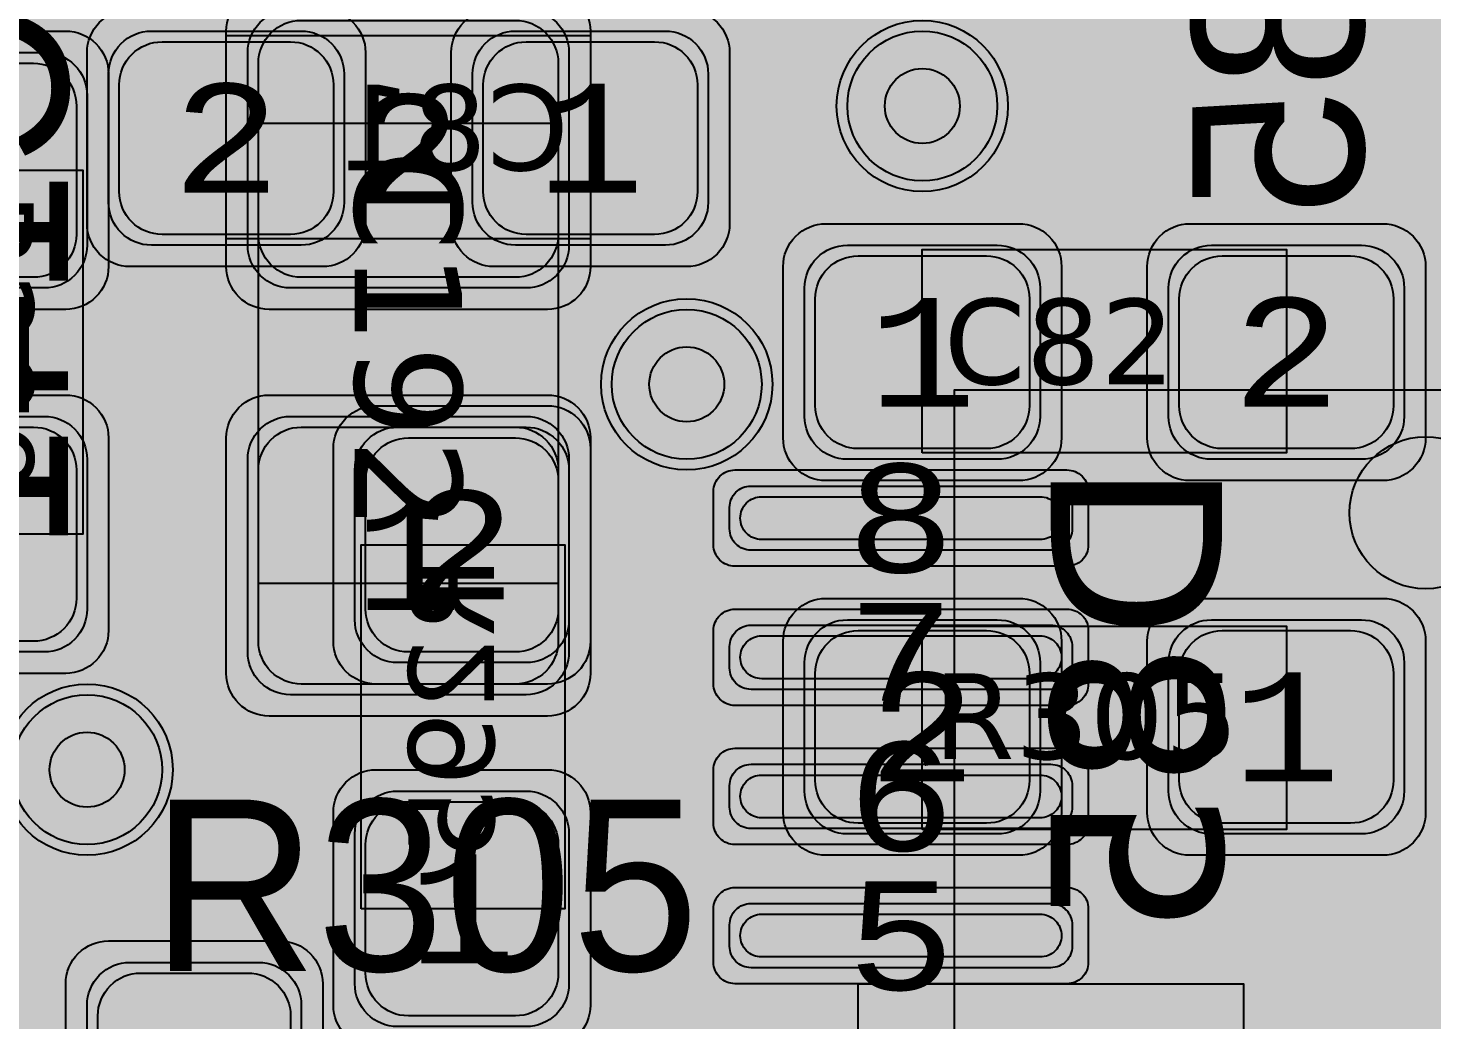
# Model space of a CAD drawing. Extents: x -28 to 199, y -61 to 255.
# Drawn here: x 120.72 to 127.28, y 161.13 to 165.76 of the extents above; entities that cross this region are included whole.
import ezdxf
from ezdxf.enums import TextEntityAlignment as Align

# ---------------------------------------------------------------- set-up
doc = ezdxf.new("R2010")
doc.units = 0
doc.header["$MEASUREMENT"] = 0
for name, color, linetype in [('ASSEMBLY_OUTLINES_BTM', 191, 'CONTINUOUS'), ('ASSEMBLY_OUTLINES_TOP', 102, 'CONTINUOUS'), ('ASSEMBLY_PART_NUMBERS_BTM', 191, 'CONTINUOUS'), ('ASSEMBLY_PART_NUMBERS_TOP', 102, 'CONTINUOUS'), ('ASSEMBLY_REF_DES_BTM', 191, 'CONTINUOUS'), ('ASSEMBLY_REF_DES_TOP', 102, 'CONTINUOUS'), ('DRILL_DRAWING', 21, 'CONTINUOUS'), ('GENERATED_SILKSCREEN_BTM', 255, 'CONTINUOUS'), ('GENERATED_SILKSCREEN_TOP', 140, 'CONTINUOUS'), ('PART_PADS_SMD_BTM', 10, 'CONTINUOUS'), ('PART_PADS_SMD_TOP', 150, 'CONTINUOUS'), ('PIN_NUMBERS_BTM', 8, 'CONTINUOUS'), ('PIN_NUMBERS_TOP', 8, 'CONTINUOUS'), ('PLACEMENT_OUTLINES_BTM', 222, 'CONTINUOUS'), ('PLACEMENT_OUTLINES_TOP', 130, 'CONTINUOUS'), ('PLANE_SHAPES_LAYER_2', 230, 'CONTINUOUS'), ('PLANE_SHAPES_LAYER_3', 81, 'CONTINUOUS'), ('SILKSCREEN_OUTLINES_BTM', 211, 'CONTINUOUS'), ('SILKSCREEN_OUTLINES_TOP', 150, 'CONTINUOUS'), ('SILKSCREEN_REF_DES_BTM', 211, 'CONTINUOUS'), ('SILKSCREEN_REF_DES_TOP', 150, 'CONTINUOUS'), ('SOLDERMASK_PADS_BTM', 12, 'CONTINUOUS'), ('SOLDERMASK_PADS_TOP', 180, 'CONTINUOUS'), ('SOLDERPASTE_PADS_BTM', 12, 'CONTINUOUS'), ('SOLDERPASTE_PADS_TOP', 180, 'CONTINUOUS'), ('TRACES_LAYER_BOTTOM', 10, 'CONTINUOUS'), ('TRACES_LAYER_TOP', 150, 'CONTINUOUS'), ('VIA_HOLES_LAYER_2', 30, 'CONTINUOUS'), ('VIA_HOLES_LAYER_3', 30, 'CONTINUOUS'), ('VIA_HOLES_LAYER_BOTTOM', 30, 'CONTINUOUS'), ('VIA_HOLES_LAYER_TOP', 30, 'CONTINUOUS'), ('VIA_PADS_LAYER_2', 230, 'CONTINUOUS'), ('VIA_PADS_LAYER_3', 81, 'CONTINUOUS'), ('VIA_PADS_LAYER_BOTTOM', 10, 'CONTINUOUS'), ('VIA_PADS_LAYER_TOP', 150, 'CONTINUOUS')]:
    doc.layers.add(name, color=color, linetype=linetype)
doc.styles.add('COURIER_NEW', font='COUR.TTF')
doc.styles.add('VERDANA', font='verdana.TTF')
doc.styles.add('VERIBEST_GERBER_0', font='txt')

msp = doc.modelspace()

# ---------------------------------------------------------------- hatches: boundary and pattern name
at = {"layer": 'ASSEMBLY_OUTLINES_BTM'}
h = msp.add_hatch(color=256, dxfattribs=at)
edge = h.paths.add_edge_path()
edge.add_arc((127.25, 163.5), 0.355, 0, 360)
at = {"layer": 'PLANE_SHAPES_LAYER_2'}
h = msp.add_hatch(color=256, dxfattribs=at)
h.paths.add_polyline_path([(169.5, 129.25), (149.5, 129.25), (142.25, 122), (142.25, 90.5), (147.5, 90.5), (147.5, 80), (154, 80), (154, 69.25), (131.75, 69.25), (131.75, 73.25), (121.25, 73.25), (121.25, 81), (110.5, 81), (110.5, 125.75), (106.5, 125.75), (106.5, 128.75), (93.5, 128.75), (93.5, 120.25), (91.75, 120.25), (91.75, 121.5), (80, 121.5), (80, 118.25), (73.25, 118.25), (73.25, 124.5), (67.5, 124.5), (67.5, 128), (57.75, 128), (57.75, 120.25), (55.25, 120.25), (55.25, 121.5), (47.5, 121.5), (47.5, 119), (35, 119), (35, 134.75), (32.75, 134.75), (32.75, 159.75), (29.25, 159.75), (29.25, 175.25), (22.5, 175.25), (22.5, 195.25), (17.25, 195.25), (17.25, 198), (22.5, 198), (22.5, 216.5), (40.25, 216.5), (40.25, 235.5), (54.5, 235.5), (54.5, 254), (87.25, 254), (87.25, 236.25), (86.25, 236.25), (86.25, 228.75), (81, 228.75), (81, 218.75), (95.25, 218.75), (95.25, 194.5), (87, 194.5), (87, 172), (131.1, 172), (131.1, 208.75), (115.5, 208.75), (115.5, 213.75), (106.75, 213.75), (106.75, 218.75), (110.25, 222.25), (110.25, 226.25), (142.5, 226.25), (142.5, 221.5), (160.5, 221.5), (160.5, 240.75), (169.5, 240.75)])
h.paths.add_polyline_path([(35.5, 149.5), (41.75, 149.5), (41.75, 152), (39.25, 152), (39.25, 154), (37.75, 154), (37.75, 152), (35.5, 152)], flags=16)
h.paths.add_polyline_path([(37.5, 125.75), (37.5, 128.75), (42.75, 128.75), (42.75, 125.75)], flags=16)
h.paths.add_polyline_path([(52, 127.75), (52, 130.75), (54.25, 130.75), (54.25, 127.75)], flags=16)
h.paths.add_polyline_path([(50.75, 219.5), (50.75, 226.5), (71.75, 226.5), (71.75, 219.5)], flags=16)
h.paths.add_polyline_path([(66.5, 150.75), (66.5, 177.5), (72.25, 177.5), (72.25, 150.75)], flags=16)
h.paths.add_polyline_path([(47.25, 185.25), (73, 185.25), (73, 188.25), (70.25, 188.25), (70.25, 191), (47.25, 191)], flags=16)
h.paths.add_polyline_path([(84.5, 208), (84.5, 212.75), (85, 212.75), (85, 208)], flags=16)
h.paths.add_polyline_path([(61.5, 137.25), (87.75, 137.25), (87.75, 140.5), (84.75, 140.5), (84.75, 143), (61.5, 143)], flags=16)
h.paths.add_polyline_path([(88.75, 127), (88.75, 130), (91, 130), (91, 127)], flags=16)
h.paths.add_polyline_path([(85.5, 130.25), (85.5, 132.5), (91, 132.5), (91, 130.25)], flags=16)
h.paths.add_polyline_path([(108.75, 142.25), (135.75, 142.25), (135.75, 145.75), (132.25, 145.75), (132.25, 149), (108.75, 149)], flags=16)
h.paths.add_polyline_path([(114.25, 126.75), (140.75, 126.75), (140.75, 129.75), (137.25, 129.75), (137.25, 133), (114.25, 133)], flags=16)
h.paths.add_polyline_path([(155.25, 180.25), (166.25, 180.25), (166.25, 186.25), (152.25, 186.25), (152.25, 183), (155.25, 183)], flags=16)
at = {"layer": 'PLANE_SHAPES_LAYER_3'}
h = msp.add_hatch(color=256, dxfattribs=at)
h.paths.add_polyline_path([(169.5, 129.25), (149.5, 129.25), (142.25, 122), (142.25, 90.5), (147.5, 90.5), (147.5, 80), (154, 80), (154, 69.25), (131.75, 69.25), (131.75, 73.25), (121.25, 73.25), (121.25, 81), (110.5, 81), (110.5, 125.75), (106.5, 125.75), (106.5, 128.75), (93.5, 128.75), (93.5, 120.25), (91.75, 120.25), (91.75, 121.5), (80, 121.5), (80, 118.25), (73.25, 118.25), (73.25, 124.5), (67.5, 124.5), (67.5, 127.75), (58.25, 127.75), (58.25, 130.25), (88.75, 130.25), (88.75, 127), (91, 127), (91, 132.5), (55, 132.5), (55, 131.25), (52, 131.25), (52, 127.75), (55, 127.75), (55, 127.25), (57.75, 127.25), (57.75, 120.25), (55.25, 120.25), (55.25, 121.5), (47.5, 121.5), (47.5, 119), (35, 119), (35, 134.75), (32.75, 134.75), (32.75, 159.75), (29.25, 159.75), (29.25, 175.25), (22.5, 175.25), (22.5, 195.25), (17.25, 195.25), (17.25, 198), (22.5, 198), (22.5, 216.5), (40.25, 216.5), (40.25, 235.5), (54.5, 235.5), (54.5, 254), (87.25, 254), (87.25, 236.25), (86.25, 236.25), (86.25, 228.75), (81, 228.75), (81, 218.75), (95.25, 218.75), (95.25, 194.5), (87, 194.5), (87, 172), (131.1, 172), (131.1, 208.75), (115.5, 208.75), (115.5, 213.75), (106.75, 213.75), (106.75, 218.75), (110.25, 222.25), (110.25, 226.25), (142.5, 226.25), (142.5, 221.5), (160.5, 221.5), (160.5, 240.75), (169.5, 240.75)])
h.paths.add_polyline_path([(35.5, 149.5), (41.75, 149.5), (41.75, 152), (39.25, 152), (39.25, 154), (37.75, 154), (37.75, 152), (35.5, 152)], flags=16)
h.paths.add_polyline_path([(37.5, 125.75), (37.5, 128.75), (42.75, 128.75), (42.75, 125.75)], flags=16)
h.paths.add_polyline_path([(50.75, 219.5), (50.75, 226.5), (71.75, 226.5), (71.75, 219.5)], flags=16)
h.paths.add_polyline_path([(66.5, 150.75), (66.5, 177.5), (72.25, 177.5), (72.25, 150.75)], flags=16)
h.paths.add_polyline_path([(47.25, 185.25), (73, 185.25), (73, 188.25), (70.25, 188.25), (70.25, 191), (47.25, 191)], flags=16)
h.paths.add_polyline_path([(84.5, 208), (84.5, 212.75), (85, 212.75), (85, 208)], flags=16)
h.paths.add_polyline_path([(61.5, 137.25), (87.75, 137.25), (87.75, 140.5), (84.75, 140.5), (84.75, 143), (61.5, 143)], flags=16)
h.paths.add_polyline_path([(108.75, 142.25), (135.75, 142.25), (135.75, 145.75), (132.25, 145.75), (132.25, 149), (108.75, 149)], flags=16)
h.paths.add_polyline_path([(114.25, 126.75), (140.75, 126.75), (140.75, 129.75), (137.25, 129.75), (137.25, 133), (114.25, 133)], flags=16)
h.paths.add_polyline_path([(155.25, 180.25), (166.25, 180.25), (166.25, 186.25), (152.25, 186.25), (152.25, 183), (155.25, 183)], flags=16)
at = {"layer": 'VIA_HOLES_LAYER_2'}
h = msp.add_hatch(color=256, dxfattribs=at)
edge = h.paths.add_edge_path()
edge.add_arc((124.9, 165.4), 0.175, 0, 360)
h = msp.add_hatch(color=256, dxfattribs=at)
edge = h.paths.add_edge_path()
edge.add_arc((123.8, 164.1), 0.175, 0, 360)
h = msp.add_hatch(color=256, dxfattribs=at)
edge = h.paths.add_edge_path()
edge.add_arc((121, 162.3), 0.175, 0, 360)
at = {"layer": 'VIA_HOLES_LAYER_3'}
h = msp.add_hatch(color=256, dxfattribs=at)
edge = h.paths.add_edge_path()
edge.add_arc((124.9, 165.4), 0.175, 0, 360)
h = msp.add_hatch(color=256, dxfattribs=at)
edge = h.paths.add_edge_path()
edge.add_arc((123.8, 164.1), 0.175, 0, 360)
h = msp.add_hatch(color=256, dxfattribs=at)
edge = h.paths.add_edge_path()
edge.add_arc((121, 162.3), 0.175, 0, 360)
at = {"layer": 'VIA_HOLES_LAYER_BOTTOM'}
h = msp.add_hatch(color=256, dxfattribs=at)
edge = h.paths.add_edge_path()
edge.add_arc((124.9, 165.4), 0.175, 0, 360)
h = msp.add_hatch(color=256, dxfattribs=at)
edge = h.paths.add_edge_path()
edge.add_arc((123.8, 164.1), 0.175, 0, 360)
h = msp.add_hatch(color=256, dxfattribs=at)
edge = h.paths.add_edge_path()
edge.add_arc((121, 162.3), 0.175, 0, 360)
at = {"layer": 'VIA_HOLES_LAYER_TOP'}
h = msp.add_hatch(color=256, dxfattribs=at)
edge = h.paths.add_edge_path()
edge.add_arc((124.9, 165.4), 0.175, 0, 360)
h = msp.add_hatch(color=256, dxfattribs=at)
edge = h.paths.add_edge_path()
edge.add_arc((123.8, 164.1), 0.175, 0, 360)
h = msp.add_hatch(color=256, dxfattribs=at)
edge = h.paths.add_edge_path()
edge.add_arc((121, 162.3), 0.175, 0, 360)

# ---------------------------------------------------------------- linework, layer by layer
at = {"layer": 'ASSEMBLY_OUTLINES_BTM'}
for points in [[(121.65, 164.78), (121.65, 165.73), (123.35, 165.73), (123.35, 164.78)], [(122.28, 161.65), (122.28, 163.35), (123.23, 163.35), (123.23, 161.65)]]:
    msp.add_lwpolyline(points, close=True, dxfattribs=at)
at = {"layer": 'ASSEMBLY_OUTLINES_BTM', "const_width": 0.2}
msp.add_lwpolyline([(125.05, 160.925), (125.05, 164.075), (127.95, 164.075), (127.95, 160.925)], close=True, dxfattribs=at)
at = {"layer": 'ASSEMBLY_OUTLINES_BTM'}
msp.add_circle((127.25, 163.5), 0.355, dxfattribs=at)
at = {"layer": 'ASSEMBLY_OUTLINES_TOP'}
for points in [[(121.8, 163.17), (121.8, 165.32), (123.2, 165.32), (123.2, 163.17)], [(120.03, 163.4), (120.03, 165.1), (120.98, 165.1), (120.98, 163.4)], [(124.9, 163.78), (124.9, 164.73), (126.6, 164.73), (126.6, 163.78)], [(124.9, 162.02), (124.9, 162.97), (126.6, 162.97), (126.6, 162.02)]]:
    msp.add_lwpolyline(points, close=True, dxfattribs=at)
at = {"layer": 'ASSEMBLY_OUTLINES_TOP', "const_width": 0.1}
msp.add_lwpolyline([(124.6, 158.2), (124.6, 161.3), (126.4, 161.3), (126.4, 158.2)], close=True, dxfattribs=at)
at = {"layer": 'GENERATED_SILKSCREEN_BTM', "const_width": 0.15}
for points in [[(126.2632, 165.902), (126.4448, 165.902), (126.5136, 165.8804), (126.5136, 165.5036), (126.4448, 165.4804), (126.2632, 165.4804), (126.1896, 165.5508), (126.1896, 165.83), (126.2632, 165.902)], [(126.6144, 165.902), (126.8512, 165.902), (126.924, 165.83), (126.924, 165.5508), (126.8512, 165.4804), (126.6144, 165.4804), (126.5456, 165.5036), (126.5456, 165.8804), (126.6144, 165.902)], [(126.1568, 165.8404), (126.1568, 165.838), (126.1568, 165.5444), (126.1576, 165.5412), (126.1584, 165.5364), (126.1608, 165.5332), (126.2432, 165.4532), (126.248, 165.45), (126.2512, 165.4492), (126.2544, 165.4484), (126.4464, 165.4484), (126.4496, 165.4484), (126.4512, 165.4492), (126.452, 165.4492)], [(126.452, 165.4492), (126.5288, 165.4748), (126.6056, 165.4492), (126.608, 165.4492), (126.6112, 165.4484), (126.8584, 165.4484), (126.8608, 165.4484), (126.8632, 165.4492), (126.8664, 165.45), (126.8696, 165.4532), (126.952, 165.5332), (126.9552, 165.5364), (126.956, 165.5412), (126.9568, 165.5444), (126.9568, 165.838), (126.9568, 165.8404)], [(120.9036, 165.6504), (120.794, 165.7848), (120.7916, 165.7888), (120.7884, 165.7896), (120.7852, 165.7912), (120.7812, 165.792), (120.2324, 165.792)], [(120.2404, 165.7592), (120.7732, 165.7592), (120.874, 165.636), (120.874, 165.3776), (120.7676, 165.2456), (120.766, 165.2424), (120.7652, 165.2384), (120.766, 165.2344), (120.7684, 165.2304), (120.7716, 165.2264), (120.7756, 165.224), (120.7796, 165.2224), (120.7852, 165.2216), (120.79, 165.2232), (120.794, 165.2264), (120.9036, 165.3616), (120.9052, 165.3648), (120.906, 165.3656), (120.906, 165.368), (120.9068, 165.3688), (120.9068, 165.3696), (120.9068, 165.372), (120.9068, 165.6416), (120.906, 165.6448), (120.9052, 165.648), (120.9036, 165.6504)], [(126.432, 165.0868), (126.4328, 165.09), (126.4336, 165.0924), (126.4352, 165.0956), (126.5232, 165.2044), (126.1896, 165.2044), (126.1896, 164.682), (126.188, 164.6764), (126.1848, 164.6716), (126.1792, 164.6692), (126.1736, 164.6684), (126.1672, 164.6692), (126.1616, 164.6716), (126.1584, 164.6764), (126.1568, 164.682), (126.1568, 165.222), (126.1584, 165.2276), (126.1624, 165.2316), (126.1672, 165.2364), (126.1728, 165.238), (126.5576, 165.238), (126.5632, 165.2372), (126.5672, 165.2348), (126.5696, 165.2316), (126.5712, 165.226), (126.5728, 165.222), (126.5736, 165.2188), (126.5728, 165.2148), (126.5704, 165.2116), (126.464, 165.0812), (126.464, 164.8228), (126.5656, 164.698), (126.8232, 164.698), (126.9232, 164.8228), (126.9232, 165.0812), (126.8176, 165.2116), (126.8152, 165.2172), (126.8152, 165.222), (126.8184, 165.2268), (126.8224, 165.2316), (126.828, 165.2348), (126.8336, 165.2356), (126.8368, 165.2356), (126.8392, 165.2348), (126.8432, 165.2308), (126.9536, 165.0956), (126.9552, 165.0932), (126.9552, 165.09), (126.9568, 165.0868), (126.9568, 164.8172), (126.9568, 164.8148), (126.956, 164.814), (126.956, 164.8132), (126.9552, 164.8116), (126.9552, 164.81), (126.9536, 164.8068), (126.8432, 164.6716), (126.8408, 164.6692), (126.8392, 164.6684), (126.8344, 164.6668), (126.8312, 164.666), (126.5576, 164.666), (126.5544, 164.6668), (126.5496, 164.6684), (126.548, 164.6684), (126.5472, 164.6692), (126.5456, 164.6708), (126.544, 164.6716), (126.4352, 164.8068), (126.4336, 164.8108), (126.4328, 164.8132), (126.432, 164.8172), (126.432, 165.0868)], [(120.1732, 164.7824), (120.874, 164.7824), (120.874, 164.9224)], [(120.874, 164.9224), (120.8756, 164.9288), (120.8788, 164.932), (120.8844, 164.9344), (120.8908, 164.9352), (120.8964, 164.9344), (120.902, 164.932), (120.906, 164.9288), (120.9068, 164.9224), (120.9068, 164.6104), (120.906, 164.6048), (120.902, 164.6), (120.8964, 164.5976), (120.8908, 164.5968), (120.8844, 164.5976), (120.8788, 164.6), (120.8756, 164.6048), (120.874, 164.6104), (120.874, 164.7512), (120.1228, 164.7512)], [(120.8908, 163.824), (120.8972, 163.8232), (120.9012, 163.8192), (120.9036, 163.8136), (120.9044, 163.808), (120.9036, 163.8024), (120.9012, 163.7976), (120.8972, 163.7936), (120.8908, 163.792), (120.6484, 163.792)], [(120.6484, 163.824), (120.8908, 163.824)], [(120.1732, 163.2984), (120.874, 163.2984), (120.874, 163.4384)], [(120.874, 163.4384), (120.8756, 163.4448), (120.8788, 163.448), (120.8844, 163.4504), (120.8908, 163.4512), (120.8964, 163.4504), (120.902, 163.448), (120.906, 163.4448), (120.9068, 163.4384), (120.9068, 163.1264), (120.906, 163.1208), (120.902, 163.116), (120.8964, 163.1136), (120.8908, 163.1128), (120.8844, 163.1136), (120.8788, 163.116), (120.8756, 163.1208), (120.874, 163.1264), (120.874, 163.2672), (120.1228, 163.2672)]]:
    msp.add_lwpolyline(points, dxfattribs=at)
for points in [[(122.792098, 165.730005, 1.22306e-05), (122.792089, 165.729995), (122.207911, 165.729995, 1.22306e-05), (122.207902, 165.730005), (122.792098, 165.730005)], [(122.783844, 164.779995), (122.216156, 164.779995, 1.1642e-05), (122.216164, 164.780005), (122.783836, 164.780005, 1.1642e-05), (122.783844, 164.779995)], [(127.439448, 164.074995), (125.050005, 164.074995), (125.050005, 163.7), (125.049995, 163.7), (125.049995, 164.075, -0.4142135624), (125.05, 164.075005), (127.439442, 164.075005, 6.8599e-06), (127.439448, 164.074995)], [(122.280005, 162.216164, 1.1642e-05), (122.279995, 162.216156), (122.279995, 162.783844, 1.1642e-05), (122.280005, 162.783836), (122.280005, 162.216164)], [(123.230005, 162.207902, 1.22306e-05), (123.229995, 162.207911), (123.229995, 162.792089, 1.22306e-05), (123.230005, 162.792098), (123.230005, 162.207902)], [(127.5938, 160.925005, 6.1414e-06), (127.593797, 160.924995), (125.05, 160.924995, -0.4142135624), (125.049995, 160.925), (125.049995, 161.3), (125.050005, 161.3), (125.050005, 160.925005), (127.5938, 160.925005)]]:
    msp.add_lwpolyline(points, format="xyb", dxfattribs=at)
for points in [[(125.049995, 163.05), (125.049995, 163.25), (125.050005, 163.25), (125.050005, 163.05)], [(125.049995, 162.4), (125.049995, 162.6), (125.050005, 162.6), (125.050005, 162.4)], [(125.049995, 161.75), (125.049995, 161.95), (125.050005, 161.95), (125.050005, 161.75)]]:
    msp.add_lwpolyline(points, close=True, dxfattribs=at)
at = {"layer": 'GENERATED_SILKSCREEN_TOP', "const_width": 0.15}
for points in [[(126.042098, 164.730005, 1.22306e-05), (126.042089, 164.729995), (125.457911, 164.729995, 1.22306e-05), (125.457902, 164.730005), (126.042098, 164.730005)], [(120.980005, 163.957902, 1.22306e-05), (120.979995, 163.957911), (120.979995, 164.542089, 1.22306e-05), (120.980005, 164.542098), (120.980005, 163.957902)], [(121.800005, 163.980492, 1.10969e-05), (121.799995, 163.980485), (121.799995, 164.519515, 1.10969e-05), (121.800005, 164.519508), (121.800005, 163.980492)], [(123.200005, 163.980485, 1.10969e-05), (123.199995, 163.980492), (123.199995, 164.519508, 1.10969e-05), (123.200005, 164.519515), (123.200005, 163.980485)], [(126.033844, 163.779995), (125.466156, 163.779995, 1.1642e-05), (125.466164, 163.780005), (126.033836, 163.780005, 1.1642e-05), (126.033844, 163.779995)], [(126.033844, 162.970005, 1.1642e-05), (126.033836, 162.969995), (125.466164, 162.969995, 1.1642e-05), (125.466156, 162.970005), (126.033844, 162.970005)], [(126.042098, 162.019995), (125.457902, 162.019995, 1.22306e-05), (125.457911, 162.020005), (126.042089, 162.020005, 1.22306e-05), (126.042098, 162.019995)], [(126.400005, 161.056176, 9.7912e-06), (126.399995, 161.056172), (126.399995, 161.299995), (124.600005, 161.299995), (124.600005, 161.056172, 9.7912e-06), (124.599995, 161.056176), (124.599995, 161.3, -0.4142135624), (124.6, 161.300005), (126.4, 161.300005, -0.4142135624), (126.400005, 161.3), (126.400005, 161.056176)]]:
    msp.add_lwpolyline(points, format="xyb", dxfattribs=at)
for points in [[(121.9744, 161.8424), (121.9768, 161.844), (121.9776, 161.848), (121.98, 161.852), (121.98, 161.856), (121.98, 162.0208), (121.98, 162.0248), (121.9776, 162.0272), (121.9776, 162.0296), (121.9768, 162.0304), (121.976, 162.0312), (121.9744, 162.0328), (121.8384, 162.1432), (121.8344, 162.1448), (121.8312, 162.1456), (121.828, 162.1464), (121.4248, 162.1464), (121.4176, 162.1448), (121.4128, 162.1408), (121.4088, 162.136), (121.4072, 162.1304), (121.4072, 161.3624), (121.4088, 161.356), (121.4128, 161.352), (121.4176, 161.3496), (121.4232, 161.3488), (121.4296, 161.3496), (121.4352, 161.352), (121.4392, 161.356), (121.4408, 161.3624), (121.4408, 161.7304), (121.8168, 161.7304), (121.948, 161.3576), (121.9512, 161.352), (121.9568, 161.3488), (121.9632, 161.348), (121.968, 161.3496), (121.9728, 161.352), (121.9768, 161.356), (121.9792, 161.3616), (121.9776, 161.368), (121.8464, 161.7408), (121.9744, 161.8424)], [(121.4408, 162.1136), (121.8232, 162.1136), (121.948, 162.0128), (121.948, 161.864), (121.8232, 161.7624), (121.4408, 161.7624), (121.4408, 162.1136)], [(122.3056, 161.3496), (122.1704, 161.4592), (122.1664, 161.4632), (122.1656, 161.468), (122.1664, 161.4736), (122.1696, 161.4792), (122.1736, 161.4832), (122.1784, 161.4864), (122.184, 161.4872), (122.1896, 161.4856), (122.32, 161.3792), (122.5784, 161.3792), (122.7032, 161.48), (122.7032, 161.6288), (122.58, 161.7304), (122.4472, 161.7304), (122.4408, 161.732), (122.4368, 161.7352), (122.4344, 161.7408), (122.4336, 161.7464), (122.4344, 161.752), (122.4368, 161.7568), (122.4408, 161.7608), (122.4472, 161.7624), (122.58, 161.7624), (122.7032, 161.864), (122.7032, 162.0128), (122.5784, 162.1136), (122.32, 162.1136), (122.1896, 162.0072), (122.184, 162.0056), (122.1784, 162.0064), (122.1736, 162.0088), (122.1696, 162.0136), (122.1664, 162.0184), (122.1656, 162.024), (122.1664, 162.0296), (122.1704, 162.0336), (122.3056, 162.1432), (122.308, 162.144), (122.3104, 162.1448), (122.3112, 162.1456), (122.3144, 162.1464), (122.584, 162.1464), (122.588, 162.1456), (122.5896, 162.1448), (122.592, 162.144), (122.5944, 162.1432), (122.7296, 162.0336), (122.732, 162.0296), (122.7328, 162.0264), (122.7344, 162.024), (122.7352, 162.0208), (122.7352, 161.856), (122.7344, 161.8536), (122.7328, 161.848), (122.732, 161.844), (122.7296, 161.8424), (122.612, 161.7464), (122.7296, 161.6504), (122.7304, 161.6488), (122.732, 161.6472), (122.7328, 161.6464), (122.7328, 161.6448), (122.7344, 161.6392), (122.7352, 161.6368), (122.7352, 161.472), (122.7344, 161.468), (122.7328, 161.4648), (122.732, 161.4616), (122.7296, 161.4592), (122.5944, 161.3496), (122.5912, 161.348), (122.5904, 161.3472), (122.588, 161.3472), (122.5872, 161.3464), (122.5864, 161.3464), (122.584, 161.3464), (122.3144, 161.3464), (122.3112, 161.3472), (122.308, 161.348), (122.3056, 161.3496)], [(122.9272, 162.0336), (123.0616, 162.1432), (123.0648, 162.144), (123.0672, 162.1448), (123.068, 162.1456), (123.0712, 162.1464), (123.3408, 162.1464), (123.344, 162.1456), (123.3448, 162.1456), (123.3456, 162.1448), (123.348, 162.144), (123.3512, 162.1432), (123.4856, 162.0336), (123.488, 162.0296), (123.4888, 162.0264), (123.4904, 162.024), (123.4912, 162.0208), (123.4912, 161.472), (123.4904, 161.4696), (123.4888, 161.464), (123.488, 161.4624), (123.4856, 161.4592), (123.3512, 161.3496), (123.348, 161.3488), (123.3464, 161.348), (123.3448, 161.3472), (123.3432, 161.3464), (123.3408, 161.3464), (123.0712, 161.3464), (123.068, 161.3472), (123.0648, 161.348), (123.0616, 161.3496), (122.9272, 161.4592), (122.9256, 161.4608), (122.924, 161.4616), (122.9224, 161.464), (122.9208, 161.4696), (122.92, 161.472), (122.92, 162.0208), (122.9208, 162.024), (122.9224, 162.0264), (122.924, 162.0296), (122.9272, 162.0336)], [(122.9528, 162.0128), (122.9528, 161.48), (123, 161.44), (123.3872, 162.0712), (123.3344, 162.1136), (123.076, 162.1136), (122.9528, 162.0128)], [(123.8264, 161.8712), (123.8232, 161.8704), (123.8208, 161.8696), (123.8176, 161.868), (123.7088, 161.78), (123.7088, 162.1136), (124.2312, 162.1136), (124.2368, 162.1152), (124.2416, 162.1184), (124.244, 162.124), (124.2448, 162.1296), (124.244, 162.136), (124.2416, 162.1408), (124.2368, 162.1448), (124.2312, 162.1464), (123.6912, 162.1464), (123.6856, 162.1448), (123.6808, 162.1408), (123.6768, 162.136), (123.6752, 162.1304), (123.6752, 161.7456), (123.676, 161.74), (123.6784, 161.736), (123.6816, 161.7336), (123.6872, 161.732), (123.6912, 161.7304), (123.6944, 161.7296), (123.6984, 161.7304), (123.7016, 161.7328), (123.832, 161.8392), (124.0904, 161.8392), (124.2152, 161.7376), (124.2152, 161.48), (124.0904, 161.38), (123.832, 161.38), (123.7016, 161.4856), (123.696, 161.488), (123.6912, 161.488), (123.6864, 161.4848), (123.6816, 161.4808), (123.6784, 161.4752), (123.6776, 161.4696), (123.6784, 161.464), (123.6824, 161.46), (123.8176, 161.3496), (123.82, 161.348), (123.8232, 161.348), (123.8264, 161.3464), (124.096, 161.3464), (124.0984, 161.3464), (124.0992, 161.3472), (124.1, 161.3472), (124.1016, 161.348), (124.1032, 161.348), (124.1064, 161.3496), (124.2416, 161.46), (124.244, 161.4624), (124.2448, 161.464), (124.2464, 161.4688), (124.2472, 161.472), (124.2472, 161.7456), (124.2464, 161.7488), (124.2448, 161.7536), (124.2448, 161.7552), (124.244, 161.756), (124.2424, 161.7576), (124.2416, 161.7592), (124.1064, 161.868), (124.1024, 161.8696), (124.0992, 161.8704), (124.096, 161.8712), (123.8264, 161.8712)], [(123.0256, 161.4192), (123.076, 161.3792), (123.3344, 161.3792), (123.4592, 161.48), (123.4592, 162.0128), (123.412, 162.0504), (123.0256, 161.4192)]]:
    msp.add_lwpolyline(points, dxfattribs=at)
at = {"layer": 'PART_PADS_SMD_BTM'}
for points in [[(122.2, 164.95, -0.4142135624), (122, 164.75), (121.3, 164.75, -0.4142135624), (121.1, 164.95), (121.1, 165.55, -0.4142135624), (121.3, 165.75), (122, 165.75, -0.4142135624), (122.2, 165.55)], [(123.9, 164.95, -0.4142135624), (123.7, 164.75), (123, 164.75, -0.4142135624), (122.8, 164.95), (122.8, 165.55, -0.4142135624), (123, 165.75), (123.7, 165.75, -0.4142135624), (123.9, 165.55)], [(122.45, 162.8, -0.4142135624), (122.25, 163), (122.25, 163.7, -0.4142135624), (122.45, 163.9), (123.05, 163.9, -0.4142135624), (123.25, 163.7), (123.25, 163, -0.4142135624), (123.05, 162.8)], [(125.6, 163.425, -0.4142135624), (125.5, 163.325), (124.1, 163.325, -0.4142135624), (124, 163.425), (124, 163.525, -0.4142135624), (124.1, 163.625), (125.5, 163.625, -0.4142135624), (125.6, 163.525)], [(125.6, 162.775, -0.4142135624), (125.5, 162.675), (124.1, 162.675, -0.4142135624), (124, 162.775), (124, 162.875, -0.4142135624), (124.1, 162.975), (125.5, 162.975, -0.4142135624), (125.6, 162.875)], [(125.6, 162.125, -0.4142135624), (125.5, 162.025), (124.1, 162.025, -0.4142135624), (124, 162.125), (124, 162.225, -0.4142135624), (124.1, 162.325), (125.5, 162.325, -0.4142135624), (125.6, 162.225)], [(122.45, 161.1, -0.4142135624), (122.25, 161.3), (122.25, 162, -0.4142135624), (122.45, 162.2), (123.05, 162.2, -0.4142135624), (123.25, 162), (123.25, 161.3, -0.4142135624), (123.05, 161.1)], [(125.6, 161.475, -0.4142135624), (125.5, 161.375), (124.1, 161.375, -0.4142135624), (124, 161.475), (124, 161.575, -0.4142135624), (124.1, 161.675), (125.5, 161.675, -0.4142135624), (125.6, 161.575)], [(121.2, 160.3, -0.4142135624), (121, 160.5), (121, 161.2, -0.4142135624), (121.2, 161.4), (121.8, 161.4, -0.4142135624), (122, 161.2), (122, 160.5, -0.4142135624), (121.8, 160.3)]]:
    msp.add_lwpolyline(points, format="xyb", close=True, dxfattribs=at)
at = {"layer": 'PART_PADS_SMD_TOP'}
for points in [[(123.25, 164.75, -0.4142135624), (123.05, 164.55), (121.95, 164.55, -0.4142135624), (121.75, 164.75), (121.75, 165.65, -0.4142135624), (121.95, 165.85), (123.05, 165.85, -0.4142135624), (123.25, 165.65)], [(120.8, 165.65, -0.4142135624), (121, 165.45), (121, 164.75, -0.4142135624), (120.8, 164.55), (120.2, 164.55, -0.4142135624), (120, 164.75), (120, 165.45, -0.4142135624), (120.2, 165.65)], [(124.35, 164.55, -0.4142135624), (124.55, 164.75), (125.25, 164.75, -0.4142135624), (125.45, 164.55), (125.45, 163.95, -0.4142135624), (125.25, 163.75), (124.55, 163.75, -0.4142135624), (124.35, 163.95)], [(126.05, 164.55, -0.4142135624), (126.25, 164.75), (126.95, 164.75, -0.4142135624), (127.15, 164.55), (127.15, 163.95, -0.4142135624), (126.95, 163.75), (126.25, 163.75, -0.4142135624), (126.05, 163.95)], [(120.8, 163.95, -0.4142135624), (121, 163.75), (121, 163.05, -0.4142135624), (120.8, 162.85), (120.2, 162.85, -0.4142135624), (120, 163.05), (120, 163.75, -0.4142135624), (120.2, 163.95)], [(123.25, 162.85, -0.4142135624), (123.05, 162.65), (121.95, 162.65, -0.4142135624), (121.75, 162.85), (121.75, 163.75, -0.4142135624), (121.95, 163.95), (123.05, 163.95, -0.4142135624), (123.25, 163.75)], [(125.45, 162.2, -0.4142135624), (125.25, 162), (124.55, 162, -0.4142135624), (124.35, 162.2), (124.35, 162.8, -0.4142135624), (124.55, 163), (125.25, 163, -0.4142135624), (125.45, 162.8)], [(127.15, 162.2, -0.4142135624), (126.95, 162), (126.25, 162, -0.4142135624), (126.05, 162.2), (126.05, 162.8, -0.4142135624), (126.25, 163), (126.95, 163, -0.4142135624), (127.15, 162.8)]]:
    msp.add_lwpolyline(points, format="xyb", close=True, dxfattribs=at)
at = {"layer": 'PLACEMENT_OUTLINES_BTM'}
for points in [[(121.65, 164.78), (121.65, 165.73), (123.35, 165.73), (123.35, 164.78)], [(125.05, 160.925), (125.05, 164.075), (127.95, 164.075), (127.95, 160.925)], [(122.28, 161.65), (122.28, 163.35), (123.23, 163.35), (123.23, 161.65)]]:
    msp.add_lwpolyline(points, close=True, dxfattribs=at)
at = {"layer": 'PLACEMENT_OUTLINES_TOP'}
for points in [[(121.8, 163.17), (121.8, 165.32), (123.2, 165.32), (123.2, 163.17)], [(120.03, 163.4), (120.03, 165.1), (120.98, 165.1), (120.98, 163.4)], [(124.9, 163.78), (124.9, 164.73), (126.6, 164.73), (126.6, 163.78)], [(124.9, 162.02), (124.9, 162.97), (126.6, 162.97), (126.6, 162.02)], [(124.6, 158.2), (124.6, 161.3), (126.4, 161.3), (126.4, 158.2)]]:
    msp.add_lwpolyline(points, close=True, dxfattribs=at)
at = {"layer": 'SILKSCREEN_OUTLINES_BTM'}
for points in [[(121.65, 164.78), (121.65, 165.73), (123.35, 165.73), (123.35, 164.78)], [(125.05, 160.925), (125.05, 164.075), (127.95, 164.075), (127.95, 160.925)], [(122.28, 161.65), (122.28, 163.35), (123.23, 163.35), (123.23, 161.65)]]:
    msp.add_lwpolyline(points, close=True, dxfattribs=at)
at = {"layer": 'SILKSCREEN_OUTLINES_TOP'}
for points in [[(121.8, 163.17), (121.8, 165.32), (123.2, 165.32), (123.2, 163.17)], [(120.03, 163.4), (120.03, 165.1), (120.98, 165.1), (120.98, 163.4)], [(124.9, 163.78), (124.9, 164.73), (126.6, 164.73), (126.6, 163.78)], [(124.9, 162.02), (124.9, 162.97), (126.6, 162.97), (126.6, 162.02)], [(124.6, 158.2), (124.6, 161.3), (126.4, 161.3), (126.4, 158.2)]]:
    msp.add_lwpolyline(points, close=True, dxfattribs=at)
at = {"layer": 'SOLDERMASK_PADS_BTM'}
for points in [[(122.3, 164.85, -0.4142135624), (122.1, 164.65), (121.2, 164.65, -0.4142135624), (121, 164.85), (121, 165.65, -0.4142135624), (121.2, 165.85), (122.1, 165.85, -0.4142135624), (122.3, 165.65)], [(124, 164.85, -0.4142135624), (123.8, 164.65), (122.9, 164.65, -0.4142135624), (122.7, 164.85), (122.7, 165.65, -0.4142135624), (122.9, 165.85), (123.8, 165.85, -0.4142135624), (124, 165.65)], [(122.35, 162.7, -0.4142135624), (122.15, 162.9), (122.15, 163.8, -0.4142135624), (122.35, 164), (123.15, 164, -0.4142135624), (123.35, 163.8), (123.35, 162.9, -0.4142135624), (123.15, 162.7)], [(125.675, 163.35, -0.4142135624), (125.575, 163.25), (124.025, 163.25, -0.4142135624), (123.925, 163.35), (123.925, 163.6, -0.4142135624), (124.025, 163.7), (125.575, 163.7, -0.4142135624), (125.675, 163.6)], [(125.675, 162.7, -0.4142135624), (125.575, 162.6), (124.025, 162.6, -0.4142135624), (123.925, 162.7), (123.925, 162.95, -0.4142135624), (124.025, 163.05), (125.575, 163.05, -0.4142135624), (125.675, 162.95)], [(125.675, 162.05, -0.4142135624), (125.575, 161.95), (124.025, 161.95, -0.4142135624), (123.925, 162.05), (123.925, 162.3, -0.4142135624), (124.025, 162.4), (125.575, 162.4, -0.4142135624), (125.675, 162.3)], [(122.35, 161, -0.4142135624), (122.15, 161.2), (122.15, 162.1, -0.4142135624), (122.35, 162.3), (123.15, 162.3, -0.4142135624), (123.35, 162.1), (123.35, 161.2, -0.4142135624), (123.15, 161)], [(125.675, 161.4, -0.4142135624), (125.575, 161.3), (124.025, 161.3, -0.4142135624), (123.925, 161.4), (123.925, 161.65, -0.4142135624), (124.025, 161.75), (125.575, 161.75, -0.4142135624), (125.675, 161.65)], [(121.1, 160.2, -0.4142135624), (120.9, 160.4), (120.9, 161.3, -0.4142135624), (121.1, 161.5), (121.9, 161.5, -0.4142135624), (122.1, 161.3), (122.1, 160.4, -0.4142135624), (121.9, 160.2)]]:
    msp.add_lwpolyline(points, format="xyb", close=True, dxfattribs=at)
at = {"layer": 'SOLDERMASK_PADS_TOP'}
for points in [[(123.35, 164.65, -0.4142135624), (123.15, 164.45), (121.85, 164.45, -0.4142135624), (121.65, 164.65), (121.65, 165.75, -0.4142135624), (121.85, 165.95), (123.15, 165.95, -0.4142135624), (123.35, 165.75)], [(120.9, 165.75, -0.4142135624), (121.1, 165.55), (121.1, 164.65, -0.4142135624), (120.9, 164.45), (120.1, 164.45, -0.4142135624), (119.9, 164.65), (119.9, 165.55, -0.4142135624), (120.1, 165.75)], [(124.25, 164.65, -0.4142135624), (124.45, 164.85), (125.35, 164.85, -0.4142135624), (125.55, 164.65), (125.55, 163.85, -0.4142135624), (125.35, 163.65), (124.45, 163.65, -0.4142135624), (124.25, 163.85)], [(125.95, 164.65, -0.4142135624), (126.15, 164.85), (127.05, 164.85, -0.4142135624), (127.25, 164.65), (127.25, 163.85, -0.4142135624), (127.05, 163.65), (126.15, 163.65, -0.4142135624), (125.95, 163.85)], [(120.9, 164.05, -0.4142135624), (121.1, 163.85), (121.1, 162.95, -0.4142135624), (120.9, 162.75), (120.1, 162.75, -0.4142135624), (119.9, 162.95), (119.9, 163.85, -0.4142135624), (120.1, 164.05)], [(123.35, 162.75, -0.4142135624), (123.15, 162.55), (121.85, 162.55, -0.4142135624), (121.65, 162.75), (121.65, 163.85, -0.4142135624), (121.85, 164.05), (123.15, 164.05, -0.4142135624), (123.35, 163.85)], [(125.55, 162.1, -0.4142135624), (125.35, 161.9), (124.45, 161.9, -0.4142135624), (124.25, 162.1), (124.25, 162.9, -0.4142135624), (124.45, 163.1), (125.35, 163.1, -0.4142135624), (125.55, 162.9)], [(127.25, 162.1, -0.4142135624), (127.05, 161.9), (126.15, 161.9, -0.4142135624), (125.95, 162.1), (125.95, 162.9, -0.4142135624), (126.15, 163.1), (127.05, 163.1, -0.4142135624), (127.25, 162.9)]]:
    msp.add_lwpolyline(points, format="xyb", close=True, dxfattribs=at)
at = {"layer": 'SOLDERPASTE_PADS_BTM'}
for points in [[(122.15, 165, -0.4142135624), (121.95, 164.8), (121.35, 164.8, -0.4142135624), (121.15, 165), (121.15, 165.5, -0.4142135624), (121.35, 165.7), (121.95, 165.7, -0.4142135624), (122.15, 165.5)], [(123.85, 165, -0.4142135624), (123.65, 164.8), (123.05, 164.8, -0.4142135624), (122.85, 165), (122.85, 165.5, -0.4142135624), (123.05, 165.7), (123.65, 165.7, -0.4142135624), (123.85, 165.5)], [(122.5, 162.85, -0.4142135624), (122.3, 163.05), (122.3, 163.65, -0.4142135624), (122.5, 163.85), (123, 163.85, -0.4142135624), (123.2, 163.65), (123.2, 163.05, -0.4142135624), (123, 162.85)], [(125.55, 163.475, -0.4142135624), (125.45, 163.375), (124.15, 163.375, -0.4142135624), (124.05, 163.475), (124.05, 163.475, -0.4142135624), (124.15, 163.575), (125.45, 163.575, -0.4142135624), (125.55, 163.475)], [(125.55, 162.825, -0.4142135624), (125.45, 162.725), (124.15, 162.725, -0.4142135624), (124.05, 162.825), (124.05, 162.825, -0.4142135624), (124.15, 162.925), (125.45, 162.925, -0.4142135624), (125.55, 162.825)], [(125.55, 162.175, -0.4142135624), (125.45, 162.075), (124.15, 162.075, -0.4142135624), (124.05, 162.175), (124.05, 162.175, -0.4142135624), (124.15, 162.275), (125.45, 162.275, -0.4142135624), (125.55, 162.175)], [(122.5, 161.15, -0.4142135624), (122.3, 161.35), (122.3, 161.95, -0.4142135624), (122.5, 162.15), (123, 162.15, -0.4142135624), (123.2, 161.95), (123.2, 161.35, -0.4142135624), (123, 161.15)], [(125.55, 161.525, -0.4142135624), (125.45, 161.425), (124.15, 161.425, -0.4142135624), (124.05, 161.525), (124.05, 161.525, -0.4142135624), (124.15, 161.625), (125.45, 161.625, -0.4142135624), (125.55, 161.525)], [(121.25, 160.35, -0.4142135624), (121.05, 160.55), (121.05, 161.15, -0.4142135624), (121.25, 161.35), (121.75, 161.35, -0.4142135624), (121.95, 161.15), (121.95, 160.55, -0.4142135624), (121.75, 160.35)]]:
    msp.add_lwpolyline(points, format="xyb", close=True, dxfattribs=at)
at = {"layer": 'SOLDERPASTE_PADS_TOP'}
for points in [[(123.2, 164.8, -0.4142135624), (123, 164.6), (122, 164.6, -0.4142135624), (121.8, 164.8), (121.8, 165.6, -0.4142135624), (122, 165.8), (123, 165.8, -0.4142135624), (123.2, 165.6)], [(120.75, 165.6, -0.4142135624), (120.95, 165.4), (120.95, 164.8, -0.4142135624), (120.75, 164.6), (120.25, 164.6, -0.4142135624), (120.05, 164.8), (120.05, 165.4, -0.4142135624), (120.25, 165.6)], [(124.4, 164.5, -0.4142135624), (124.6, 164.7), (125.2, 164.7, -0.4142135624), (125.4, 164.5), (125.4, 164, -0.4142135624), (125.2, 163.8), (124.6, 163.8, -0.4142135624), (124.4, 164)], [(126.1, 164.5, -0.4142135624), (126.3, 164.7), (126.9, 164.7, -0.4142135624), (127.1, 164.5), (127.1, 164, -0.4142135624), (126.9, 163.8), (126.3, 163.8, -0.4142135624), (126.1, 164)], [(120.75, 163.9, -0.4142135624), (120.95, 163.7), (120.95, 163.1, -0.4142135624), (120.75, 162.9), (120.25, 162.9, -0.4142135624), (120.05, 163.1), (120.05, 163.7, -0.4142135624), (120.25, 163.9)], [(123.2, 162.9, -0.4142135624), (123, 162.7), (122, 162.7, -0.4142135624), (121.8, 162.9), (121.8, 163.7, -0.4142135624), (122, 163.9), (123, 163.9, -0.4142135624), (123.2, 163.7)], [(125.4, 162.25, -0.4142135624), (125.2, 162.05), (124.6, 162.05, -0.4142135624), (124.4, 162.25), (124.4, 162.75, -0.4142135624), (124.6, 162.95), (125.2, 162.95, -0.4142135624), (125.4, 162.75)], [(127.1, 162.25, -0.4142135624), (126.9, 162.05), (126.3, 162.05, -0.4142135624), (126.1, 162.25), (126.1, 162.75, -0.4142135624), (126.3, 162.95), (126.9, 162.95, -0.4142135624), (127.1, 162.75)]]:
    msp.add_lwpolyline(points, format="xyb", close=True, dxfattribs=at)
at = {"layer": 'TRACES_LAYER_BOTTOM'}
for points, const_width in [([(124.9, 165.4), (124.75, 165.25), (123.35, 165.25)], 0.35), ([(122.75, 163.35), (122.5, 163.35), (122.5, 164.45), (121.7, 165.25), (121.65, 165.25)], 0.35), ([(127.8, 164.3), (125.198, 164.3), (124.8, 163.902), (124.8, 163.475)], 0.254), ([(122.75, 163.35), (122.75, 163.4), (123.45, 164.1), (123.8, 164.1)], 0.35), ([(123.8, 164.1), (123.723, 164.023), (123.723, 164.008983), (123.886911, 163.845072), (123.886911, 163.845071), (124.256982, 163.475), (124.8, 163.475)], 0.254), ([(122.75, 163.35), (122.025051, 162.625051), (122.025051, 162.332323), (121.5, 161.807272), (121.5, 160.85)], 0.35), ([(114.5, 151.85), (115.137291, 152.487291), (115.137291, 152.537291), (117.279329, 154.679329), (122.094084, 154.679329), (126.668245, 159.25349), (126.668245, 162.123116), (125.966361, 162.825), (124.8, 162.825)], 0.254), ([(121, 162.3), (119.75, 162.3), (119.75, 161.7)], 0.35), ([(124.8, 162.175), (124.8, 161.525)], 0.254), ([(122.75, 161.65), (122.75, 158.399135), (122.267144, 157.916279), (115.461031, 157.916279), (114.81, 158.56731), (114.81, 159.05)], 0.35), ([(122.75, 161.65), (123.598, 161.65), (123.723, 161.525), (124.8, 161.525)], 0.254)]:
    msp.add_lwpolyline(points, dxfattribs=dict(at, const_width=const_width))
at = {"layer": 'TRACES_LAYER_TOP'}
for points, const_width in [([(122.5, 165.2), (123.8, 165.2), (124, 165.4), (124.9, 165.4)], 0.5), ([(124.9, 165.4), (124.9, 164.25)], 0.5), ([(127.8, 164.3), (127.75, 164.25), (126.6, 164.25)], 0.35), ([(126.6, 164.25), (126.6, 162.5)], 0.35), ([(122.5, 163.3), (122.6, 163.3), (123.4, 164.1)], 0.35), ([(123.4, 164.1), (123.8, 164.1)], 0.254), ([(120.5, 163.4), (121.325, 163.4), (121.425, 163.3), (122.5, 163.3)], 0.35), ([(124.15, 160.7), (124.15, 161.8), (124.85, 162.5), (124.9, 162.5)], 0.35), ([(126.6, 162.5), (126.6, 161.723), (126.85, 161.473), (126.85, 160.7)], 0.35)]:
    msp.add_lwpolyline(points, dxfattribs=dict(at, const_width=const_width))
at = {"layer": 'VIA_HOLES_LAYER_2'}
for centre in [(124.9, 165.4), (123.8, 164.1), (121, 162.3)]:
    msp.add_circle(centre, 0.175, dxfattribs=at)
at = {"layer": 'VIA_HOLES_LAYER_3'}
for centre in [(124.9, 165.4), (123.8, 164.1), (121, 162.3)]:
    msp.add_circle(centre, 0.175, dxfattribs=at)
at = {"layer": 'VIA_HOLES_LAYER_BOTTOM'}
for centre in [(124.9, 165.4), (123.8, 164.1), (121, 162.3)]:
    msp.add_circle(centre, 0.175, dxfattribs=at)
at = {"layer": 'VIA_HOLES_LAYER_TOP'}
for centre in [(124.9, 165.4), (123.8, 164.1), (121, 162.3)]:
    msp.add_circle(centre, 0.175, dxfattribs=at)
at = {"layer": 'VIA_PADS_LAYER_2'}
for centre in [(124.9, 165.4), (123.8, 164.1), (121, 162.3)]:
    msp.add_circle(centre, 0.4, dxfattribs=at)
at = {"layer": 'VIA_PADS_LAYER_3'}
for centre in [(124.9, 165.4), (123.8, 164.1), (121, 162.3)]:
    msp.add_circle(centre, 0.4, dxfattribs=at)
at = {"layer": 'VIA_PADS_LAYER_BOTTOM'}
for centre in [(124.9, 165.4), (123.8, 164.1), (121, 162.3)]:
    msp.add_circle(centre, 0.35, dxfattribs=at)
at = {"layer": 'VIA_PADS_LAYER_TOP'}
for centre in [(124.9, 165.4), (123.8, 164.1), (121, 162.3)]:
    msp.add_circle(centre, 0.35, dxfattribs=at)

# ---------------------------------------------------------------- texts
at = {"layer": 'ASSEMBLY_PART_NUMBERS_BTM', "style": 'VERIBEST_GERBER_0', "text_generation_flag": 2}
for s, p in [('CL10B104KB8SFNC', (122.5, 162.71)), ('CL21B225KOFNNNE', (136.5, 161.71))]:
    msp.add_text(s, height=2.032, dxfattribs=at).set_placement(p, align=Align.TOP_LEFT)
msp.add_text('ERJ-3EKF4701V', height=2.032, rotation=90, dxfattribs=at).set_placement((120.21, 162.5), align=Align.TOP_LEFT)
at = {"layer": 'ASSEMBLY_PART_NUMBERS_TOP', "style": 'VERIBEST_GERBER_0'}
for s, p in [('CL21B225KOFNNNE', (121.29, 185.75)), ('CL10B104KB8SFNC', (128.79, 185.75)), ('ERJ-3EKF4701V', (127.96, 185.75)), ('SPC02SVJN-RC-3POS', (129.04, 176.5)), ('CL21B106KOQNNNE', (125.04, 164.25))]:
    msp.add_text(s, height=2.032, rotation=270, dxfattribs=at).set_placement(p, align=Align.TOP_LEFT)
for s, p in [('5126', (115.25, 167.21)), ('SN74AHCT1G00DBVR', (117.75, 166.79)), ('ERJ-3EKF4701V', (125.75, 165.04)), ('SN74AHCT1G00DBVR', (113.75, 163.04)), ('CL10B104KB8SFNC', (125.75, 161.71))]:
    msp.add_text(s, height=2.032, dxfattribs=at).set_placement(p, align=Align.TOP_LEFT)
at = {"layer": 'ASSEMBLY_REF_DES_BTM', "style": 'VERDANA', "text_generation_flag": 2}
msp.add_text('C81', height=0.4, dxfattribs=at).set_placement((123.25, 165.5), align=Align.TOP_LEFT)
for s, height, p in [('D85', 0.8, (125.5, 163.75)), ('R295', 0.4, (122.5, 163.3))]:
    msp.add_text(s, height=height, rotation=90, dxfattribs=at).set_placement(p, align=Align.TOP_LEFT)
at = {"layer": 'ASSEMBLY_REF_DES_TOP', "style": 'VERDANA'}
for s, height, p in [('C192', 0.5, (122.75, 165.2)), ('R299', 0.4, (120.75, 165))]:
    msp.add_text(s, height=height, rotation=270, dxfattribs=at).set_placement(p, align=Align.TOP_LEFT)
for s, p in [('C82', (125, 164.5)), ('R305', (124.95, 162.75))]:
    msp.add_text(s, height=0.4, dxfattribs=at).set_placement(p, align=Align.TOP_LEFT)
at = {"layer": 'DRILL_DRAWING', "style": 'VERIBEST_GERBER_0'}
for p in [(124.9, 165.4), (127.8, 164.3), (123.8, 164.1), (121, 162.3), (128, 160.8)]:
    msp.add_text('A', height=2, dxfattribs=at).set_placement(p, align=Align.MIDDLE_CENTER)
at = {"layer": 'PIN_NUMBERS_BTM', "style": 'COURIER_NEW'}
for s, p in [('2', (121.65, 165.25)), ('2', (122.5, 165.2)), ('1', (123.35, 165.25)), ('1', (124.9, 164.25)), ('2', (126.6, 164.25)), ('8', (124.8, 163.475)), ('1', (122.5, 163.3)), ('2', (122.75, 163.35)), ('7', (124.8, 162.825)), ('2', (124.9, 162.5)), ('1', (126.6, 162.5)), ('6', (124.8, 162.175)), ('1', (122.75, 161.65)), ('5', (124.8, 161.525))]:
    msp.add_text(s, height=0.508, dxfattribs=at).set_placement(p, align=Align.MIDDLE_CENTER)
at = {"layer": 'PIN_NUMBERS_TOP', "style": 'COURIER_NEW'}
for s, p in [('2', (121.65, 165.25)), ('2', (122.5, 165.2)), ('1', (123.35, 165.25)), ('1', (124.9, 164.25)), ('2', (126.6, 164.25)), ('8', (124.8, 163.475)), ('1', (122.5, 163.3)), ('2', (122.75, 163.35)), ('7', (124.8, 162.825)), ('2', (124.9, 162.5)), ('1', (126.6, 162.5)), ('6', (124.8, 162.175)), ('1', (122.75, 161.65)), ('5', (124.8, 161.525))]:
    msp.add_text(s, height=0.508, dxfattribs=at).set_placement(p, align=Align.MIDDLE_CENTER)
at = {"layer": 'SILKSCREEN_REF_DES_BTM', "style": 'VERIBEST_GERBER_0', "text_generation_flag": 2}
for s, p in [('D85', (126.16, 166.85)), ('C141', (120.11, 165.9))]:
    msp.add_text(s, height=0.8, rotation=90, dxfattribs=at).set_placement(p, align=Align.TOP_LEFT)
at = {"layer": 'SILKSCREEN_REF_DES_TOP', "style": 'VERIBEST_GERBER_0'}
msp.add_text('R305', height=0.8, dxfattribs=at).set_placement((121.3, 162.16), align=Align.TOP_LEFT)

doc.saveas('drawing.dxf')
